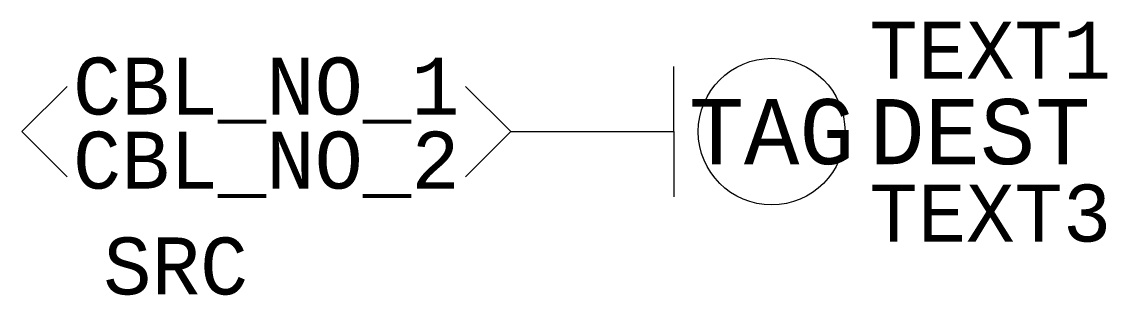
# Model space of a CAD drawing. Header units: millimetres. Extents: x 0 to 33.3, y -5 to 3.4.
import ezdxf
from ezdxf.enums import TextEntityAlignment as Align

# ---------------------------------------------------------------- set-up
doc = ezdxf.new("R2010")
doc.units = ezdxf.units.MM
doc.header["$LTSCALE"] = 0.5
doc.header["$MEASUREMENT"] = 0
doc.layers.get('0').update_dxf_attribs({"linetype": 'CONTINUOUS'})
for name, color, linetype in [('AV-CABL', 4, 'CONTINUOUS'), ('AV-CONN', 105, 'CONTINUOUS'), ('AV-TEXT', 50, 'CONTINUOUS')]:
    doc.layers.add(name, color=color, linetype=linetype)
doc.styles.add('CURT STANDARD', font='consola.ttf')

msp = doc.modelspace()

# ---------------------------------------------------------------- linework, layer by layer
at = {"layer": 'AV-CABL'}
msp.add_line((20, 0), (20, -2), dxfattribs=at)
for points in [[(20, 0), (20, 2)], [(15, 0), (20, 0)]]:
    msp.add_lwpolyline(points, dxfattribs=at)
at = {"layer": 'AV-CONN'}
for p, q in [((0, 0), (1.389, 1.389)), ((13.611, 1.389), (15, 0)), ((0, 0), (1.389, -1.389)), ((15, 0), (13.611, -1.389))]:
    msp.add_line(p, q, dxfattribs=at)
msp.add_circle((23, 0), 2.25, dxfattribs=at)

# ---------------------------------------------------------------- texts
at = {"style": 'CURT STANDARD', "flags": 1}
msp.add_attdef('SRC', (2.5, -5), '', height=1.75, dxfattribs=at)
at = {"layer": 'AV-TEXT', "style": 'CURT STANDARD'}
for tag, height, p in [('TEXT1', 1.75, (26, 2.5)), ('DEST', 2, (26, 0)), ('TEXT3', 1.75, (26, -2.5))]:
    msp.add_attdef(tag, text='', height=height, dxfattribs=at).set_placement(p, align=Align.MIDDLE_LEFT)
msp.add_attdef('CBL_NO_1', text='', height=1.75, dxfattribs=at).set_placement((7.5, 0), align=Align.BOTTOM_CENTER)
msp.add_attdef('TAG', text='LA', height=2, dxfattribs=at).set_placement((23, 0), align=Align.MIDDLE)
msp.add_attdef('CBL_NO_2', text='', height=1.75, dxfattribs=at).set_placement((7.5, 0), align=Align.TOP_CENTER)

doc.saveas('drawing.dxf')
